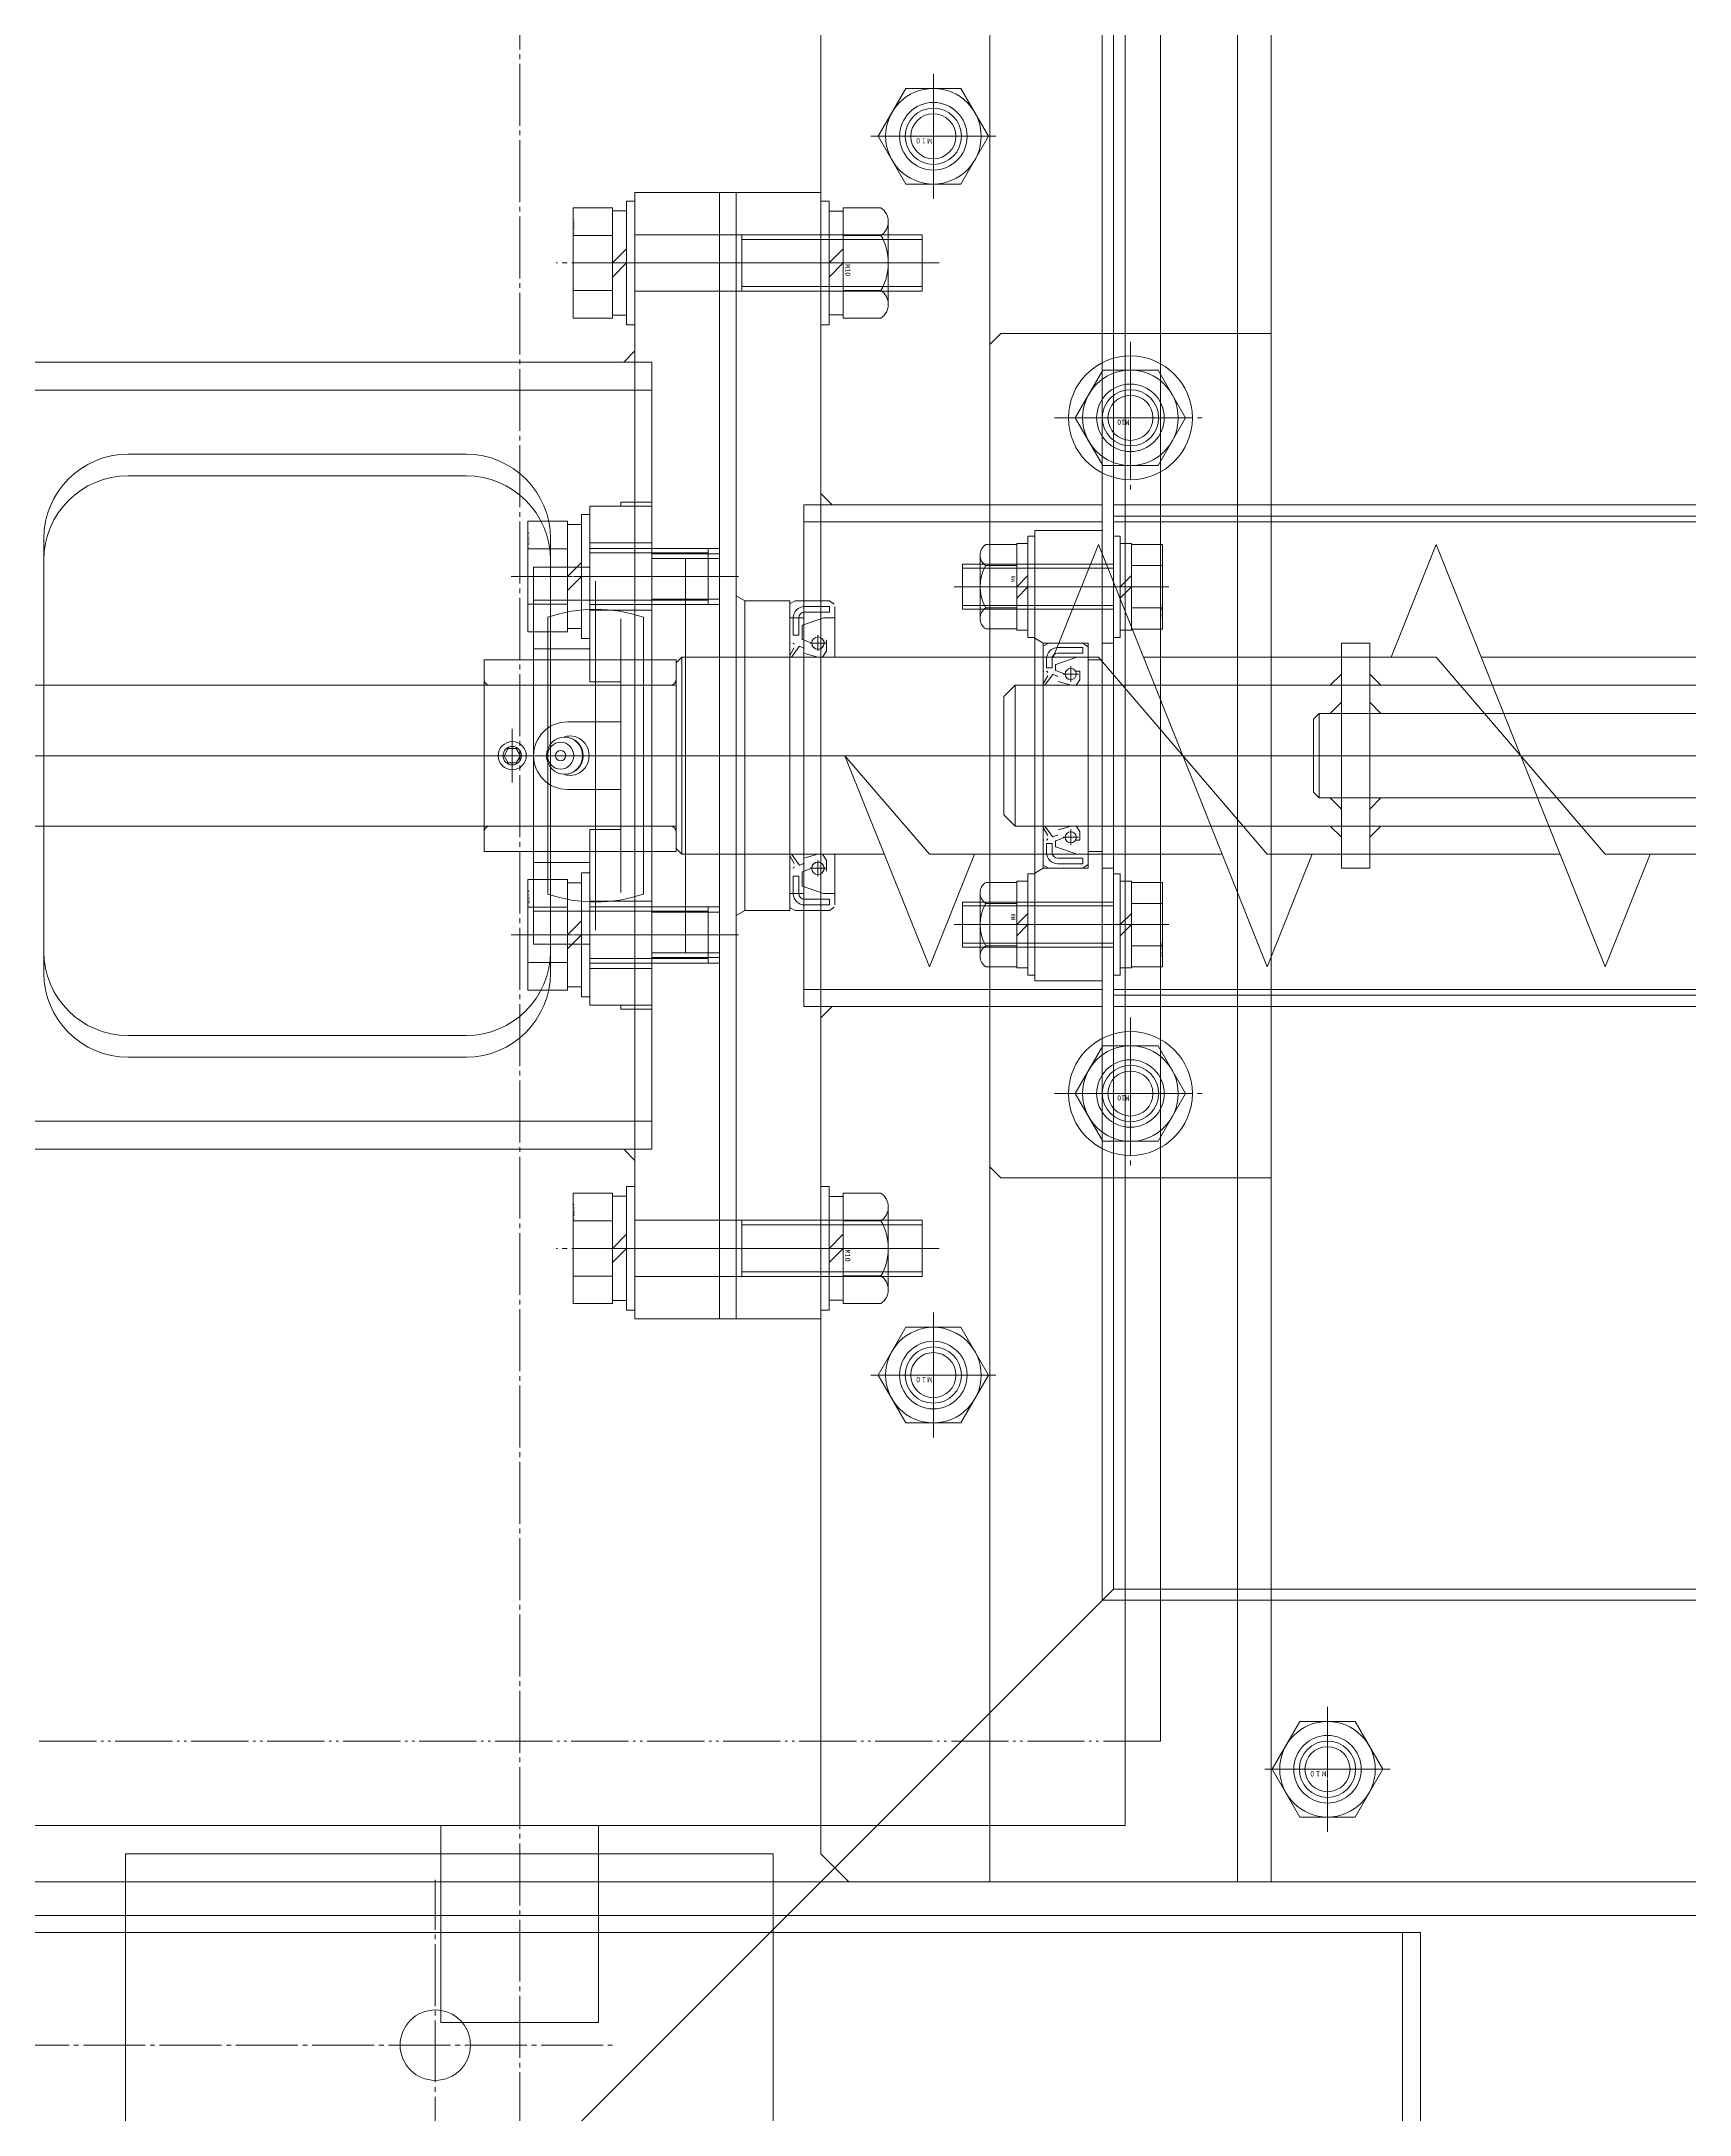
# Model space of a CAD drawing. Units: millimetres at full size. Extents: x -21196 to 21204, y -11807 to 11807.
# Drawn here: x -7538 to -7245.3, y -101.5 to 266.7 of the extents above; entities that cross this region are included whole.
import ezdxf
from ezdxf.enums import TextEntityAlignment as Align

# ---------------------------------------------------------------- set-up
doc = ezdxf.new("R2010")
doc.units = ezdxf.units.MM
doc.header["$LTSCALE"] = 0.5
doc.linetypes.add('USER3', pattern=[26.999999, 20.299999, -1.7, 0.8, -1.7, 0.8, -1.7])
doc.linetypes.add('USER4', pattern=[27.1, 22, -1.7, 1.7, -1.7])
doc.layers.add('1-0_設備-5(241129配置図菊池追記(立面図).jww)(機器配置図 260128.dwg)', color=7, linetype='Continuous', lineweight=9)
doc.styles.add('ＭＳ ゴシック', font='')
doc.styles.get('ＭＳ ゴシック').set_extended_font_data('MS Gothic')

msp = doc.modelspace()

# ---------------------------------------------------------------- linework, layer by layer
at = {"layer": '1-0_設備-5(241129配置図菊池追記(立面図).jww)(機器配置図 260128.dwg)', "linetype": 'USER4'}
for p, q in [((-7453.0566, 425.3209), (-7453.0566, 139.8529)), ((-7379.5977, 260.9566), (-7379.5977, 238.7491)), ((-7379.5977, 239.8529), (-7379.5977, 259.8529)), ((-7379.5977, 239.8529), (-7379.5977, 259.8529)), ((-7390.7015, 249.8529), (-7368.494, 249.8529)), ((-7369.5977, 249.8529), (-7389.5977, 249.8529)), ((-7369.5977, 249.8529), (-7389.5977, 249.8529)), ((-7378.5977, 227.3529), (-7446.5977, 227.3529)), ((-7439.964, 227.3529), (-7410.3373, 227.3529)), ((-7421.5946, 227.3529), (-7392.2212, 227.3529)), ((-7387.5977, 227.3529), (-7399.5977, 227.3529)), ((-7344.5977, 213.3651), (-7344.5977, 186.3406)), ((-7344.5977, 189.8529), (-7344.5977, 209.8529)), ((-7344.5977, 209.1939), (-7344.5977, 190.5118)), ((-7358.11, 199.8529), (-7331.0854, 199.8529)), ((-7334.5977, 199.8529), (-7354.5977, 199.8529)), ((-7353.9388, 199.8529), (-7335.2567, 199.8529)), ((-7416.5977, 171.6727), (-7454.5977, 171.6727)), ((-7443.5262, 171.6727), (-7426.7229, 171.6727)), ((-7432.9855, 171.6727), (-7414.2099, 171.6727)), ((-7375.8977, 169.8529), (-7337.3977, 169.8529)), ((-7371.2977, 169.8529), (-7361.5977, 169.8529)), ((-7368.7641, 169.8529), (-7342.5216, 169.8529)), ((-7354.3999, 169.8529), (-7342.6826, 169.8529)), ((-7454.3977, 144.6022), (-7454.3977, 135.1035)), ((-7181.5306, 139.8529), (-16058.0126, 139.8529)), ((-7757.949, 139.8529), (-6641.2464, 139.8529)), ((-5679.2917, 139.8529), (-7623.0798, 139.8529)), ((-7411.5977, 139.8529), (-7573.8993, 139.8529)), ((-7453.0566, -145.6152), (-7453.0566, 139.8529)), ((-7414.5977, 139.8529), (-6450.1883, 139.8529)), ((-7372.0977, 139.8529), (-6952.0977, 139.8529)), ((-7416.5977, 108.033), (-7454.5977, 108.033)), ((-7443.5262, 108.0331), (-7426.7229, 108.0331)), ((-7432.9855, 108.0331), (-7414.2099, 108.0331)), ((-7375.8977, 109.8529), (-7337.3977, 109.8529)), ((-7371.2977, 109.8529), (-7361.5977, 109.8529)), ((-7368.7641, 109.8529), (-7342.5216, 109.8529)), ((-7354.3999, 109.8529), (-7342.6826, 109.8529)), ((-7344.5977, 93.3651), (-7344.5977, 66.3406)), ((-7344.5977, 89.8529), (-7344.5977, 69.8529)), ((-7344.5977, 89.1939), (-7344.5977, 70.5118)), ((-7358.11, 79.8529), (-7331.0854, 79.8529)), ((-7334.5977, 79.8529), (-7354.5977, 79.8529)), ((-7353.9388, 79.8529), (-7335.2567, 79.8529)), ((-7378.5977, 52.3529), (-7446.5977, 52.3529)), ((-7439.964, 52.3529), (-7410.3373, 52.3529)), ((-7421.5946, 52.3529), (-7392.2212, 52.3529)), ((-7387.5977, 52.3529), (-7399.5977, 52.3529)), ((-7379.5977, 40.9566), (-7379.5977, 18.7491)), ((-7379.5977, 19.8529), (-7379.5977, 39.8529)), ((-7379.5977, 19.8529), (-7379.5977, 39.8529)), ((-7390.7015, 29.8529), (-7368.494, 29.8529)), ((-7369.5977, 29.8529), (-7389.5977, 29.8529)), ((-7369.5977, 29.8529), (-7389.5977, 29.8529)), ((-7309.5977, -29.0434), (-7309.5977, -51.2509)), ((-7309.5977, -30.1471), (-7309.5977, -50.1471)), ((-7309.5977, -30.1471), (-7309.5977, -50.1471)), ((-7320.7015, -40.1471), (-7298.494, -40.1471)), ((-7299.5977, -40.1471), (-7319.5977, -40.1471)), ((-7319.5977, -40.1471), (-7299.5977, -40.1471)), ((-7468.0566, -122.8442), (-7468.0566, -59.7928)), ((-7788.0145, -89.1471), (-7436.254, -89.1471))]:
    msp.add_line(p, q, dxfattribs=at)
at = {"layer": '1-0_設備-5(241129配置図菊池追記(立面図).jww)(機器配置図 260128.dwg)'}
for p, q in [((-7325.5977, -60.1471), (-7325.5977, 339.8529)), ((-7345.5566, 329.8529), (-7345.5566, 139.8529)), ((-7339.2566, 314.8529), (-7339.2566, 139.8529)), ((-7374.6977, 241.3659), (-7369.7977, 249.8529)), ((-7374.6977, 241.3659), (-7384.4977, 241.3659)), ((-7443.5977, 217.5379), (-7443.5977, 237.1678)), ((-7436.5977, 237.1678), (-7443.5977, 237.1678)), ((-7436.5977, 237.1678), (-7436.5977, 217.5379)), ((-7434.0977, 236.6029), (-7436.5977, 236.6029)), ((-7434.0977, 216.3529), (-7434.0977, 238.3529)), ((-7432.5977, 238.3529), (-7434.0977, 238.3529)), ((-7432.5977, 216.3529), (-7432.5977, 238.3529)), ((-7398.0977, 236.5529), (-7395.5977, 236.5529)), ((-7395.5977, 237.1529), (-7395.5977, 217.5529)), ((-7395.5977, 237.1529), (-7388.9107, 237.1529)), ((-7436.5977, 232.2603), (-7443.5977, 232.2603)), ((-7381.5977, 232.3529), (-7432.5977, 232.3529)), ((-7413.5977, 222.3529), (-7413.5977, 232.3529)), ((-7395.5977, 232.2529), (-7388.9107, 232.2529)), ((-7387.5977, 234.7029), (-7387.5977, 220.0029)), ((-7381.5977, 222.3529), (-7381.5977, 232.3529)), ((-7436.5977, 227.3529), (-7434.0977, 229.8529)), ((-7381.5977, 231.5409), (-7413.5977, 231.5409)), ((-7398.0977, 227.3529), (-7395.5977, 229.8529)), ((-7434.0977, 227.3529), (-7436.5977, 224.8529)), ((-7395.5977, 227.3529), (-7398.0977, 224.8529)), ((-7436.5977, 222.4454), (-7443.5977, 222.4454)), ((-7381.5977, 222.3529), (-7432.5977, 222.3529)), ((-7381.5977, 223.1649), (-7413.5977, 223.1649)), ((-7388.9107, 222.4529), (-7395.5977, 222.4529)), ((-7436.5977, 217.5379), (-7443.5977, 217.5379)), ((-7436.5977, 218.1029), (-7434.0977, 218.1029)), ((-7395.5977, 218.1529), (-7398.0977, 218.1529)), ((-7388.9107, 217.5529), (-7395.5977, 217.5529)), ((-7434.0977, 216.3529), (-7432.5977, 216.3529)), ((-7367.5977, 214.8529), (-7369.5977, 212.8529)), ((-7367.5977, 214.8529), (-7319.5977, 214.8529)), ((-7325.5977, 64.8529), (-7325.5977, 214.8529)), ((-7319.5977, 64.8529), (-7319.5977, 214.8529)), ((-7369.5977, 66.8529), (-7369.5977, 212.8529)), ((-7432.5977, 209.7529), (-7552.5977, 209.7529)), ((-7432.5977, 209.7529), (-7429.5977, 209.7529)), ((-7429.5977, 209.7529), (-7429.5977, 69.9529)), ((-7555.5977, 204.7529), (-7429.5977, 204.7529)), ((-7339.6977, 191.3659), (-7334.7977, 199.8529)), ((-7462.5977, 193.3994), (-7522.5977, 193.3994)), ((-7462.5977, 189.5691), (-7522.5977, 189.5691)), ((-7339.6977, 191.3659), (-7349.4977, 191.3659)), ((-7440.5977, 184.1727), (-7440.5977, 162.8338)), ((-7429.5977, 184.1727), (-7440.5977, 184.1727)), ((-7435.0977, 184.8529), (-7435.0977, 184.1727)), ((-7429.5977, 184.8529), (-7435.0977, 184.8529)), ((-7402.5977, 95.3029), (-7402.5977, 184.4029)), ((-7399.5977, 184.4029), (-7402.5977, 184.4029)), ((-7399.0977, 184.4029), (-7349.5977, 184.4029)), ((-7347.5977, 184.4029), (-7051.5977, 184.4029)), ((-7451.5977, 161.8577), (-7451.5977, 181.4876)), ((-7444.5977, 181.4876), (-7451.5977, 181.4876)), ((-7444.5977, 181.4876), (-7444.5977, 161.8577)), ((-7442.0977, 180.9227), (-7444.5977, 180.9227)), ((-7442.0977, 160.6727), (-7442.0977, 182.6727)), ((-7440.5977, 182.6727), (-7442.0977, 182.6727)), ((-7440.5977, 160.6727), (-7440.5977, 182.6727)), ((-7402.5977, 181.4029), (-7349.5977, 181.4029)), ((-7347.5977, 182.4029), (-7051.5977, 182.4029)), ((-7051.5977, 182.4029), (-7347.5977, 182.4029)), ((-7347.5977, 181.4029), (-7051.5977, 181.4029)), ((-7051.5977, 181.4029), (-7347.5977, 181.4029)), ((-7537.5977, 178.3994), (-7537.5977, 101.3064)), ((-7447.5977, 101.3064), (-7447.5977, 178.3994)), ((-7429.5977, 177.6727), (-7440.5977, 177.6727)), ((-7364.7977, 177.3529), (-7370.2927, 177.3529)), ((-7364.7977, 162.1529), (-7364.7977, 177.5529)), ((-7364.7977, 177.5529), (-7362.7977, 177.5529)), ((-7358.2977, 157.3529), (-7350.2977, 177.3529)), ((-7350.2977, 177.3529), (-7320.2977, 102.3531)), ((-7346.3977, 178.8529), (-7347.5977, 178.8529)), ((-7347.5977, 178.8529), (-7347.5977, 160.8529)), ((-7346.3977, 178.8529), (-7346.3977, 160.8529)), ((-7344.3977, 177.5529), (-7346.3977, 177.5529)), ((-7344.3977, 162.1529), (-7344.3977, 177.5529)), ((-7344.3977, 177.3584), (-7338.8977, 177.3584)), ((-7338.8977, 177.3584), (-7338.8977, 162.3473)), ((-7298.2977, 157.3531), (-7290.2977, 177.3531)), ((-7444.5977, 176.5801), (-7451.5977, 176.5801)), ((-7450.5977, 173.3529), (-7450.5977, 167.4442)), ((-7440.5977, 173.3529), (-7450.5977, 173.3529)), ((-7444.5977, 171.6727), (-7442.0977, 174.1727)), ((-7419.5977, 176.6727), (-7440.5977, 176.6727)), ((-7419.5977, 175.8607), (-7440.5977, 175.8607)), ((-7429.5977, 176.6727), (-7417.5977, 176.6727)), ((-7429.5977, 175.6727), (-7417.5977, 175.6727)), ((-7429.5977, 174.8529), (-7417.5977, 174.8529)), ((-7423.5977, 174.8529), (-7429.5977, 174.8529)), ((-7419.5977, 166.6727), (-7419.5977, 176.6727)), ((-7374.3977, 173.8529), (-7347.5977, 173.8529)), ((-7374.3977, 173.8529), (-7374.3977, 165.8529)), ((-7374.3977, 173.1764), (-7347.5977, 173.1764)), ((-7371.2977, 175.4779), (-7371.2977, 164.2279)), ((-7370.2927, 173.6029), (-7364.7977, 173.6029)), ((-7344.3977, 173.6056), (-7338.8977, 173.6056)), ((-7442.0977, 171.6727), (-7444.5977, 169.1727)), ((-7439.5977, 108.8529), (-7439.5977, 170.8529)), ((-7364.7977, 169.8529), (-7362.7977, 171.8529)), ((-7362.7977, 169.8529), (-7364.7977, 167.8529)), ((-7346.3977, 169.8529), (-7344.3977, 171.8529)), ((-7344.3977, 169.8529), (-7346.3977, 167.8529)), ((-7444.5977, 166.7652), (-7451.5977, 166.7652)), ((-7440.5977, 167.4442), (-7450.5977, 167.4442)), ((-7450.5977, 158.852), (-7450.5977, 167.4442)), ((-7419.5977, 167.4847), (-7440.5977, 167.4847)), ((-7419.5977, 166.6727), (-7440.5977, 166.6727)), ((-7429.5977, 165.6727), (-7440.5977, 165.6727)), ((-7429.5977, 167.6727), (-7417.5977, 167.6727)), ((-7429.5977, 166.6727), (-7417.5977, 166.6727)), ((-7413.0977, 167.3529), (-7414.5977, 168.2189)), ((-7413.0977, 112.3529), (-7413.0977, 167.3529)), ((-7405.0977, 166.7911), (-7405.0977, 159.9529)), ((-7404.1188, 167.3423), (-7405.0424, 166.8805)), ((-7404.1188, 167.3423), (-7405.0424, 166.8805)), ((-7398.1289, 167.3529), (-7404.0741, 167.3529)), ((-7398.1289, 167.3529), (-7404.0741, 167.3529)), ((-7397.3734, 166.8529), (-7398.0721, 167.3352)), ((-7397.3734, 166.8529), (-7398.0721, 167.3352)), ((-7397.0977, 164.4529), (-7397.0977, 166.3529)), ((-7374.3977, 166.5294), (-7347.5977, 166.5294)), ((-7374.3977, 165.8529), (-7347.5977, 165.8529)), ((-7364.7977, 166.1029), (-7370.2927, 166.1029)), ((-7344.3977, 166.1001), (-7338.8977, 166.1001)), ((-7448.0977, 164.4242), (-7448.0977, 115.2815)), ((-7444.5977, 162.4227), (-7442.0977, 162.4227)), ((-7440.5977, 152.9913), (-7440.5977, 162.8338)), ((-7431.0977, 164.4242), (-7431.0977, 115.2815)), ((-7429.5977, 158.1215), (-7429.5977, 164.1623)), ((-7405.0977, 164.3529), (-7402.5977, 164.3529)), ((-7402.9249, 160.596), (-7402.9249, 162.9479)), ((-7402.8578, 163.0424), (-7399.1137, 164.3473)), ((-7398.0477, 165.3529), (-7402.4912, 165.3529)), ((-7399.0808, 164.3529), (-7397.1977, 164.3529)), ((-7370.2927, 162.3529), (-7364.7977, 162.3529)), ((-7364.7977, 162.1529), (-7362.7977, 162.1529)), ((-7346.3977, 162.1529), (-7344.3977, 162.1529)), ((-7344.3977, 162.3473), (-7338.8977, 162.3473)), ((-7444.5977, 161.8577), (-7451.5977, 161.8577)), ((-7442.0977, 160.6727), (-7440.5977, 160.6727)), ((-7404.295, 159.0236), (-7405.0977, 157.6283)), ((-7404.8053, 157.3529), (-7403.449, 159.2346)), ((-7403.3302, 159.2688), (-7402.6388, 158.9878)), ((-7401.1977, 159.8529), (-7402.8613, 160.5028)), ((-7401.4727, 159.8529), (-7398.7227, 159.8529)), ((-7400.0977, 161.2279), (-7400.0977, 158.4779)), ((-7398.5977, 158.3977), (-7398.5977, 160.2725)), ((-7360.0977, 159.8529), (-7361.5977, 160.7189)), ((-7360.0977, 119.8529), (-7360.0977, 159.8529)), ((-7360.0977, 159.2911), (-7360.0977, 154.9529)), ((-7359.1188, 159.8423), (-7360.0424, 159.3805)), ((-7359.1188, 159.8423), (-7360.0424, 159.3805)), ((-7353.1289, 159.8529), (-7359.0741, 159.8529)), ((-7353.1289, 159.8529), (-7359.0741, 159.8529)), ((-7352.3734, 159.3529), (-7353.0721, 159.8352)), ((-7352.3734, 159.3529), (-7353.0721, 159.8352)), ((-7352.0977, 157.4529), (-7352.0977, 158.8529)), ((-7349.5977, 159.8529), (-7347.5977, 159.8529)), ((-7347.5977, 160.8529), (-7346.3977, 160.8529)), ((-7459.3977, 122.8529), (-7459.3977, 156.8529)), ((-7459.3977, 156.8529), (-7459.3977, 122.8529)), ((-7459.3977, 156.8529), (-7450.5977, 156.8529)), ((-7450.5977, 156.8529), (-7425.2977, 156.8529)), ((-7429.5977, 158.1215), (-7429.5977, 121.5843)), ((-7425.2977, 156.3529), (-7424.2977, 157.3529)), ((-7425.2977, 156.8529), (-7425.2977, 122.8529)), ((-7425.2977, 123.3529), (-7425.2977, 156.3529)), ((-7350.2977, 157.3529), (-7424.2977, 157.3529)), ((-7424.2977, 122.3529), (-7424.2977, 157.3529)), ((-7397.0977, 157.3529), (-7405.0977, 157.3529)), ((-7357.9249, 155.096), (-7357.9249, 155.9479)), ((-7356.1977, 154.3529), (-7357.8613, 155.0028)), ((-7357.8578, 156.0424), (-7354.1137, 157.3473)), ((-7353.0477, 158.0529), (-7357.4912, 158.0529)), ((-7355.1977, 155.7279), (-7355.1977, 152.9779)), ((-7353.6977, 154.8725), (-7354.3433, 154.8725)), ((-7354.0808, 157.3529), (-7352.1977, 157.3529)), ((-7353.5977, 153.3977), (-7353.5977, 154.7725)), ((-7352.0977, 156.8529), (-7349.5977, 156.8529)), ((-7350.2977, 157.3529), (-7320.2977, 122.3531)), ((-7290.2977, 157.3531), (-7342.2977, 157.3529)), ((-7290.2977, 157.3531), (-7260.2977, 122.3532)), ((-7230.2977, 157.3532), (-7282.2977, 157.3531)), ((-7425.2977, 152.3529), (-7643.2977, 152.3529)), ((-7458.3977, 152.3529), (-7426.2977, 152.3529)), ((-7440.5977, 152.9913), (-7435.0977, 152.9913)), ((-7365.0977, 152.3529), (-7307.0977, 152.3529)), ((-7365.0977, 127.3529), (-7365.0977, 152.3529)), ((-7359.295, 154.0236), (-7360.0977, 152.6283)), ((-7352.0977, 152.3529), (-7360.0977, 152.3529)), ((-7359.8053, 152.3529), (-7358.449, 154.2346)), ((-7358.3302, 154.2688), (-7357.6388, 153.9878)), ((-7356.5727, 154.3529), (-7353.8227, 154.3529)), ((-7347.5977, 152.3529), (-7302.0977, 152.3529)), ((-7307.0977, 152.3529), (-7302.0977, 152.3529)), ((-7302.0977, 152.3529), (-7202.0977, 152.3529)), ((-7297.0977, 152.3529), (-7197.0977, 152.3529)), ((-7311.0977, 132.3529), (-7311.0977, 147.3529)), ((-7311.0977, 147.3529), (-7193.0977, 147.3529)), ((-7302.0977, 147.3529), (-7307.0977, 147.3529)), ((-7435.0977, 145.8529), (-7444.5977, 145.8529)), ((-7455.8411, 139.8529), (-7455.1194, 141.1029)), ((-7455.1194, 141.1029), (-7453.676, 141.1029)), ((-7453.676, 141.1029), (-7452.9543, 139.8529)), ((-6469.714, 139.8529), (-7650.2977, 139.8529)), ((-7459.3977, 139.8529), (-7423.5977, 139.8529)), ((-7455.1194, 138.6029), (-7455.8411, 139.8529)), ((-7453.676, 138.6029), (-7455.1194, 138.6029)), ((-7452.9543, 139.8529), (-7453.676, 138.6029)), ((-7450.5977, 139.8529), (-7450.5977, 120.8538)), ((-7405.0977, 139.8529), (-7397.0977, 139.8529)), ((-7395.2977, 139.8527), (-7380.2977, 122.3529)), ((-7349.5977, 139.8529), (-7361.5977, 139.8529)), ((-7360.0977, 139.8529), (-7352.0977, 139.8529)), ((-7345.5566, -50.1471), (-7345.5566, 139.8529)), ((-7339.2566, -35.1471), (-7339.2566, 139.8529)), ((-7444.5977, 133.8529), (-7435.0977, 133.8529)), ((-7311.0977, 132.3529), (-7193.0977, 132.3529)), ((-7302.0977, 132.3529), (-7307.0977, 132.3529)), ((-7425.2977, 127.3529), (-7643.2977, 127.3529)), ((-7458.3977, 127.3529), (-7426.2977, 127.3529)), ((-7440.5977, 116.8719), (-7440.5977, 126.7144)), ((-7435.0977, 126.7144), (-7440.5977, 126.7144)), ((-7352.0977, 127.3529), (-7360.0977, 127.3529)), ((-7359.295, 125.6822), (-7360.0977, 127.0774)), ((-7359.8053, 127.3529), (-7358.449, 125.4711)), ((-7358.3302, 125.4369), (-7357.6388, 125.7179)), ((-7356.1977, 125.3529), (-7357.8613, 124.7029)), ((-7356.5727, 125.3529), (-7353.8227, 125.3529)), ((-7355.1977, 123.9779), (-7355.1977, 126.7279)), ((-7353.5977, 126.308), (-7353.5977, 124.9333)), ((-7347.5977, 127.3529), (-7302.0977, 127.3529)), ((-7307.0977, 127.3529), (-7302.0977, 127.3529)), ((-7202.0977, 127.3529), (-7302.0977, 127.3529)), ((-7297.0977, 127.3529), (-7197.0977, 127.3529)), ((-7450.5977, 122.8529), (-7459.3977, 122.8529)), ((-7450.5977, 122.8529), (-7425.2977, 122.8529)), ((-7435.0977, 121.5843), (-7435.0977, 115.5435)), ((-7429.5977, 115.5435), (-7429.5977, 121.5843)), ((-7424.2977, 122.3529), (-7425.2977, 123.3529)), ((-7388.2978, 122.3529), (-7424.2977, 122.3529)), ((-7397.0977, 122.3529), (-7405.0977, 122.3529)), ((-7404.295, 120.6822), (-7405.0977, 122.0774)), ((-7404.8053, 122.3529), (-7403.449, 120.4711)), ((-7380.2977, 122.3529), (-7328.2977, 122.3529)), ((-7380.2977, 102.3529), (-7372.2977, 122.3529)), ((-7360.0977, 120.4147), (-7360.0977, 124.7529)), ((-7357.9249, 124.6098), (-7357.9249, 123.7578)), ((-7357.8578, 123.6634), (-7354.1137, 122.3584)), ((-7353.0477, 121.6529), (-7357.4912, 121.6529)), ((-7353.6977, 124.8333), (-7354.3433, 124.8333)), ((-7354.0808, 122.3529), (-7352.1977, 122.3529)), ((-7352.0977, 122.8529), (-7349.5977, 122.8529)), ((-7352.0977, 122.2529), (-7352.0977, 120.8529)), ((-7320.2977, 102.3531), (-7312.2977, 122.3531)), ((-7320.2977, 122.3531), (-7268.2976, 122.3529)), ((-7260.2977, 122.3532), (-7208.2976, 122.3531)), ((-7451.5977, 98.2181), (-7451.5977, 117.848)), ((-7444.5977, 117.848), (-7451.5977, 117.848)), ((-7440.5977, 120.8538), (-7450.5977, 120.8538)), ((-7450.5977, 112.2615), (-7450.5977, 120.8538)), ((-7444.5977, 117.848), (-7444.5977, 98.2181)), ((-7442.0977, 97.0331), (-7442.0977, 119.0331)), ((-7440.5977, 119.0331), (-7442.0977, 119.0331)), ((-7440.5977, 97.0331), (-7440.5977, 119.0331)), ((-7405.0977, 112.9147), (-7405.0977, 119.7529)), ((-7403.3302, 120.4369), (-7402.6388, 120.7179)), ((-7402.9249, 119.1098), (-7402.9249, 116.7578)), ((-7401.1977, 119.8529), (-7402.8613, 119.2029)), ((-7401.4727, 119.8529), (-7398.7227, 119.8529)), ((-7400.0977, 118.4779), (-7400.0977, 121.2279)), ((-7398.5977, 121.308), (-7398.5977, 119.4333)), ((-7360.0977, 119.8529), (-7361.5977, 118.9868)), ((-7360.0977, 119.8529), (-7352.0977, 119.8529)), ((-7359.1188, 119.8634), (-7360.0424, 120.3252)), ((-7359.1188, 119.8634), (-7360.0424, 120.3252)), ((-7353.1289, 119.8529), (-7359.0741, 119.8529)), ((-7353.1289, 119.8529), (-7359.0741, 119.8529)), ((-7352.3734, 120.3529), (-7353.0721, 119.8706)), ((-7352.3734, 120.3529), (-7353.0721, 119.8706)), ((-7349.5977, 119.8529), (-7347.5977, 119.8529)), ((-7346.3977, 118.8529), (-7347.5977, 118.8529)), ((-7347.5977, 118.8529), (-7347.5977, 100.8529)), ((-7346.3977, 118.8529), (-7346.3977, 100.8529)), ((-7442.0977, 117.2831), (-7444.5977, 117.2831)), ((-7440.5977, 116.8719), (-7440.5977, 95.5331)), ((-7405.0977, 115.3529), (-7402.5977, 115.3529)), ((-7402.8578, 116.6634), (-7399.1137, 115.3584)), ((-7398.0477, 114.3529), (-7402.4912, 114.3529)), ((-7399.0808, 115.3529), (-7397.1977, 115.3529)), ((-7397.0977, 115.2529), (-7397.0977, 113.3529)), ((-7371.2977, 115.4779), (-7371.2977, 104.2279)), ((-7364.7977, 117.3529), (-7370.2927, 117.3529)), ((-7364.7977, 102.1529), (-7364.7977, 117.5529)), ((-7364.7977, 117.5529), (-7362.7977, 117.5529)), ((-7344.3977, 117.5529), (-7346.3977, 117.5529)), ((-7344.3977, 102.1529), (-7344.3977, 117.5529)), ((-7344.3977, 117.3584), (-7338.8977, 117.3584)), ((-7338.8977, 117.3584), (-7338.8977, 102.3473)), ((-7444.5977, 112.9405), (-7451.5977, 112.9405)), ((-7444.5977, 108.033), (-7442.0977, 110.533)), ((-7429.5977, 114.0331), (-7440.5977, 114.0331)), ((-7419.5977, 113.033), (-7440.5977, 113.033)), ((-7419.5977, 112.221), (-7440.5977, 112.221)), ((-7429.5977, 113.0331), (-7417.5977, 113.0331)), ((-7429.5977, 112.0331), (-7417.5977, 112.0331)), ((-7419.5977, 103.033), (-7419.5977, 113.033)), ((-7413.0977, 112.3529), (-7414.5977, 111.4868)), ((-7413.0977, 112.3529), (-7405.0977, 112.3529)), ((-7404.1188, 112.3634), (-7405.0424, 112.8252)), ((-7404.1188, 112.3634), (-7405.0424, 112.8252)), ((-7398.1289, 112.3529), (-7404.0741, 112.3529)), ((-7398.1289, 112.3529), (-7404.0741, 112.3529)), ((-7397.3734, 112.8529), (-7398.0721, 112.3706)), ((-7397.3734, 112.8529), (-7398.0721, 112.3706)), ((-7374.3977, 113.8529), (-7347.5977, 113.8529)), ((-7374.3977, 113.8529), (-7374.3977, 105.8529)), ((-7374.3977, 113.1764), (-7347.5977, 113.1764)), ((-7370.2927, 113.6029), (-7364.7977, 113.6029)), ((-7364.7977, 109.8529), (-7362.7977, 111.8529)), ((-7346.3977, 109.8529), (-7344.3977, 111.8529)), ((-7344.3977, 113.6056), (-7338.8977, 113.6056)), ((-7442.0977, 108.0331), (-7444.5977, 105.5331)), ((-7362.7977, 109.8529), (-7364.7977, 107.8529)), ((-7344.3977, 109.8529), (-7346.3977, 107.8529)), ((-7444.5977, 103.1256), (-7451.5977, 103.1256)), ((-7440.5977, 106.3529), (-7450.5977, 106.3529)), ((-7419.5977, 103.845), (-7440.5977, 103.845)), ((-7429.5977, 104.8529), (-7417.5977, 104.8529)), ((-7429.5977, 104.0331), (-7417.5977, 104.0331)), ((-7374.3977, 106.5294), (-7347.5977, 106.5294)), ((-7374.3977, 105.8529), (-7347.5977, 105.8529)), ((-7364.7977, 106.1029), (-7370.2927, 106.1029)), ((-7344.3977, 106.1001), (-7338.8977, 106.1001)), ((-7419.5977, 103.033), (-7440.5977, 103.033)), ((-7429.5977, 102.0331), (-7440.5977, 102.0331)), ((-7429.5977, 103.0331), (-7417.5977, 103.0331)), ((-7370.2927, 102.3529), (-7364.7977, 102.3529)), ((-7364.7977, 102.1529), (-7362.7977, 102.1529)), ((-7347.5977, 100.8529), (-7346.3977, 100.8529)), ((-7346.3977, 102.1529), (-7344.3977, 102.1529)), ((-7344.3977, 102.3473), (-7338.8977, 102.3473)), ((-7444.5977, 98.2181), (-7451.5977, 98.2181)), ((-7444.5977, 98.7831), (-7442.0977, 98.7831)), ((-7442.0977, 97.0331), (-7440.5977, 97.0331)), ((-7402.5977, 98.3029), (-7349.5977, 98.3029)), ((-7347.5977, 98.3029), (-7051.5977, 98.3029)), ((-7051.5977, 98.3029), (-7347.5977, 98.3029)), ((-7347.5977, 97.3029), (-7051.5977, 97.3029)), ((-7051.5977, 97.3029), (-7347.5977, 97.3029)), ((-7429.5977, 95.5331), (-7440.5977, 95.5331)), ((-7435.0977, 95.5331), (-7435.0977, 94.8529)), ((-7429.5977, 94.8529), (-7435.0977, 94.8529)), ((-7399.5977, 95.3029), (-7402.5977, 95.3029)), ((-7399.0977, 95.3029), (-7349.5977, 95.3029)), ((-7347.5977, 95.3029), (-7051.5977, 95.3029)), ((-7522.5977, 90.1366), (-7462.5977, 90.1366)), ((-7522.5977, 86.3064), (-7462.5977, 86.3064)), ((-7339.6977, 71.3659), (-7334.7977, 79.8529)), ((-7555.5977, 74.9529), (-7429.5977, 74.9529)), ((-7432.5977, 69.9529), (-7552.5977, 69.9529)), ((-7432.5977, 69.9529), (-7429.5977, 69.9529)), ((-7339.6977, 71.3659), (-7349.4977, 71.3659)), ((-7369.5977, 66.8529), (-7367.5977, 64.8529)), ((-7434.0977, 41.3529), (-7434.0977, 63.3529)), ((-7432.5977, 63.3529), (-7434.0977, 63.3529)), ((-7432.5977, 41.3529), (-7432.5977, 63.3529)), ((-7319.5977, 64.8529), (-7367.5977, 64.8529)), ((-7443.5977, 42.5379), (-7443.5977, 62.1678)), ((-7436.5977, 62.1678), (-7443.5977, 62.1678)), ((-7436.5977, 62.1678), (-7436.5977, 42.5379)), ((-7434.0977, 61.6029), (-7436.5977, 61.6029)), ((-7398.0977, 61.5529), (-7395.5977, 61.5529)), ((-7395.5977, 62.1529), (-7395.5977, 42.5529)), ((-7395.5977, 62.1529), (-7388.9107, 62.1529)), ((-7387.5977, 59.7029), (-7387.5977, 45.0029)), ((-7436.5977, 57.2603), (-7443.5977, 57.2603)), ((-7381.5977, 57.3529), (-7432.5977, 57.3529)), ((-7413.5977, 47.3529), (-7413.5977, 57.3529)), ((-7381.5977, 56.5409), (-7413.5977, 56.5409)), ((-7395.5977, 57.2529), (-7388.9107, 57.2529)), ((-7381.5977, 47.3529), (-7381.5977, 57.3529)), ((-7436.5977, 52.3529), (-7434.0977, 54.8529)), ((-7434.0977, 52.3529), (-7436.5977, 49.8529)), ((-7398.0977, 52.3529), (-7395.5977, 54.8529)), ((-7395.5977, 52.3529), (-7398.0977, 49.8529)), ((-7381.5977, 48.1649), (-7413.5977, 48.1649)), ((-7436.5977, 47.4454), (-7443.5977, 47.4454)), ((-7381.5977, 47.3529), (-7432.5977, 47.3529)), ((-7388.9107, 47.4529), (-7395.5977, 47.4529)), ((-7436.5977, 42.5379), (-7443.5977, 42.5379)), ((-7436.5977, 43.1029), (-7434.0977, 43.1029)), ((-7434.0977, 41.3529), (-7432.5977, 41.3529)), ((-7395.5977, 43.1529), (-7398.0977, 43.1529)), ((-7388.9107, 42.5529), (-7395.5977, 42.5529)), ((-7374.6977, 21.3659), (-7369.7977, 29.8529)), ((-7374.6977, 21.3659), (-7384.4977, 21.3659)), ((-7697.5977, -358.1471), (-7347.5977, -8.1471)), ((-7304.6977, -48.6341), (-7299.7977, -40.1471)), ((-7345.5566, -50.1471), (-7560.5566, -50.1471)), ((-7467.0566, -85.1471), (-7467.0566, -50.1471)), ((-7439.0566, -85.1471), (-7439.0566, -50.1471)), ((-7304.6977, -48.6341), (-7314.4977, -48.6341)), ((-7523.0566, -113.6471), (-7523.0566, -55.1471)), ((-7408.0566, -55.1471), (-7523.0566, -55.1471)), ((-7408.0566, -113.6471), (-7408.0566, -55.1471)), ((-6999.5977, -66.1471), (-7549.5977, -66.1471)), ((-7793.0566, -69.1471), (-7293.0566, -69.1471)), ((-7296.2566, -105.9471), (-7296.2566, -69.1471)), ((-7293.0566, -109.1471), (-7293.0566, -69.1471)), ((-7439.0566, -85.1471), (-7467.0566, -85.1471))]:
    msp.add_line(p, q, dxfattribs=at)
at = {"layer": '1-0_設備-5(241129配置図菊池追記(立面図).jww)(機器配置図 260128.dwg)', "linetype": 'USER3'}
msp.add_line((-7339.2566, -35.1471), (-15783.1389, -35.1471), dxfattribs=at)
at = {"layer": '1-0_設備-5(241129配置図菊池追記(立面図).jww)(機器配置図 260128.dwg)'}
for points in [[(-7004.5977, 339.8529), (-7394.5977, 339.8529), (-7399.5977, 334.8529), (-7399.5977, -55.1471), (-7394.5977, -60.1471), (-7004.5977, -60.1471), (-6999.5977, -55.1471), (-6999.5977, 334.8529)], [(-7394.5977, 339.8529), (-7004.5977, 339.8529), (-6999.5977, 334.8529), (-6999.5977, -55.1471), (-7004.5977, -60.1471), (-7394.5977, -60.1471), (-7399.5977, -55.1471), (-7399.5977, 334.8529)], [(-7319.5977, -60.1471), (-7369.5977, -60.1471), (-7369.5977, 339.8529), (-7319.5977, 339.8529)], [(-7049.5977, 289.8529), (-7349.5977, 289.8529), (-7349.5977, -10.1471), (-7049.5977, -10.1471)], [(-7349.5977, 289.8529), (-7049.5977, 289.8529), (-7049.5977, -10.1471), (-7349.5977, -10.1471)], [(-7347.5977, 287.8529), (-7051.5977, 287.8529), (-7051.5977, -8.1471), (-7347.5977, -8.1471)], [(-7051.5977, 287.8529), (-7347.5977, 287.8529), (-7347.5977, -8.1471), (-7051.5977, -8.1471)], [(-7432.5977, 239.8529), (-7417.5977, 239.8529), (-7417.5977, 39.8529), (-7432.5977, 39.8529)], [(-7414.5977, 39.8529), (-7417.5977, 39.8529), (-7417.5977, 239.8529), (-7414.5977, 239.8529)], [(-7414.5977, 39.8529), (-7399.5977, 39.8529), (-7399.5977, 239.8529), (-7414.5977, 239.8529)], [(-7398.0977, 238.3529), (-7398.0977, 216.3529), (-7399.5977, 216.3529), (-7399.5977, 238.3529)], [(-7432.5977, 209.7529), (-7434.5977, 209.7529), (-7432.5977, 211.7529)], [(-7399.5977, 184.4029), (-7397.5977, 184.4029), (-7399.5977, 186.4029)], [(-7362.7977, 160.8529), (-7362.7977, 178.8529), (-7361.5977, 178.8529), (-7361.5977, 160.8529)], [(-7361.5977, 99.8529), (-7349.5977, 99.8529), (-7349.5977, 179.8529), (-7361.5977, 179.8529)], [(-7307.0977, 119.8529), (-7307.0977, 159.8529), (-7302.0977, 159.8529), (-7302.0977, 119.8529)], [(-7307.0977, 119.8529), (-7302.0977, 119.8529), (-7302.0977, 159.8529), (-7307.0977, 159.8529)], [(-7307.0977, 152.3529), (-7309.0977, 152.3529), (-7307.0977, 154.3529)], [(-7302.0977, 152.3529), (-7300.0977, 152.3529), (-7302.0977, 154.3529)], [(-7307.0977, 147.3529), (-7309.0977, 147.3529), (-7307.0977, 149.3529)], [(-7302.0977, 147.3529), (-7300.0977, 147.3529), (-7302.0977, 149.3529)], [(-7307.0977, 132.3529), (-7309.0977, 132.3529), (-7307.0977, 130.3529)], [(-7302.0977, 132.3529), (-7300.0977, 132.3529), (-7302.0977, 130.3529)], [(-7307.0977, 127.3529), (-7309.0977, 127.3529), (-7307.0977, 125.3529)], [(-7302.0977, 127.3529), (-7300.0977, 127.3529), (-7302.0977, 125.3529)], [(-7362.7977, 100.8529), (-7362.7977, 118.8529), (-7361.5977, 118.8529), (-7361.5977, 100.8529)], [(-7399.5977, 95.3029), (-7397.5977, 95.3029), (-7399.5977, 93.3029)], [(-7432.5977, 69.9529), (-7434.5977, 69.9529), (-7432.5977, 67.9529)], [(-7398.0977, 63.3529), (-7398.0977, 41.3529), (-7399.5977, 41.3529), (-7399.5977, 63.3529)], [(-6999.5977, -110.1471), (-7549.5977, -110.1471), (-7549.5977, -60.1471), (-6999.5977, -60.1471)]]:
    msp.add_lwpolyline(points, close=True, dxfattribs=at)
for points in [[(-7384.4977, 258.3399), (-7389.3977, 249.8529), (-7384.4977, 241.3659)], [(-7369.7977, 249.8529), (-7374.6977, 258.3399), (-7384.4977, 258.3399)], [(-7349.4977, 208.3399), (-7354.3977, 199.8529), (-7349.4977, 191.3659)], [(-7334.7977, 199.8529), (-7339.6977, 208.3399), (-7349.4977, 208.3399)], [(-7429.5977, 184.8529), (-7429.5977, 184.1727), (-7429.5977, 164.1623)], [(-7290.2977, 177.3531), (-7260.2977, 102.3532), (-7252.2977, 122.3532)], [(-7423.5977, 174.8529), (-7423.5977, 104.8529), (-7429.5977, 104.8529)], [(-7413.0977, 167.3529), (-7405.0977, 167.3529), (-7405.0977, 112.3529)], [(-7405.0977, 166.7911), (-7405.0977, 159.9529), (-7405.0977, 157.3529)], [(-7402.4912, 166.3529), (-7398.0477, 166.3529), (-7398.0477, 165.3529)], [(-7397.0977, 157.3529), (-7397.0977, 164.4529), (-7397.0977, 166.3529)], [(-7435.0977, 164.1623), (-7435.0977, 158.1215), (-7435.0977, 121.5843)], [(-7403.4912, 164.3529), (-7403.4912, 161.2381), (-7404.4912, 161.2381), (-7404.4912, 164.3529)], [(-7440.5977, 158.852), (-7450.5977, 158.852), (-7450.5977, 139.8529)], [(-7402.4249, 158.0149), (-7400.0977, 157.3529), (-7399.2602, 157.3529), (-7398.614, 158.3431)], [(-7360.0977, 159.8529), (-7352.0977, 159.8529), (-7352.0977, 119.8529)], [(-7360.0977, 159.2911), (-7360.0977, 154.9529), (-7360.0977, 152.3529)], [(-7357.4912, 159.0529), (-7353.0477, 159.0529), (-7353.0477, 158.0529)], [(-7352.0977, 152.3529), (-7352.0977, 157.4529), (-7352.0977, 158.8529)], [(-7358.4912, 157.0529), (-7358.4912, 155.4381), (-7359.4912, 155.4381), (-7359.4912, 157.0529)], [(-7307.0977, 127.3529), (-7365.0977, 127.3529), (-7367.0977, 129.3529), (-7367.0977, 150.3529), (-7365.0977, 152.3529)], [(-7357.4249, 153.0149), (-7355.0977, 152.3529), (-7354.2602, 152.3529), (-7353.614, 153.3431)], [(-7311.0977, 132.3529), (-7312.0977, 133.3529), (-7312.0977, 146.3529), (-7311.0977, 147.3529)], [(-7395.2977, 139.8527), (-7380.2977, 102.3529), (-7372.2977, 122.3529)], [(-7360.0977, 120.4147), (-7360.0977, 124.7529), (-7360.0977, 127.3529)], [(-7357.4249, 126.6908), (-7355.0977, 127.3529), (-7354.2602, 127.3529), (-7353.614, 126.3627)], [(-7352.0977, 127.3529), (-7352.0977, 122.2529), (-7352.0977, 120.8529)], [(-7405.0977, 112.9147), (-7405.0977, 119.7529), (-7405.0977, 122.3529)], [(-7402.4249, 121.6908), (-7400.0977, 122.3529), (-7399.2602, 122.3529), (-7398.614, 121.3627)], [(-7397.0977, 122.3529), (-7397.0977, 115.2529), (-7397.0977, 113.3529)], [(-7358.4912, 122.6529), (-7358.4912, 124.2677), (-7359.4912, 124.2677), (-7359.4912, 122.6529)], [(-7357.4912, 120.6529), (-7353.0477, 120.6529), (-7353.0477, 121.6529)], [(-7403.4912, 115.3529), (-7403.4912, 118.4677), (-7404.4912, 118.4677), (-7404.4912, 115.3529)], [(-7429.5977, 115.5435), (-7429.5977, 95.5331), (-7429.5977, 94.8529)], [(-7402.4912, 113.3529), (-7398.0477, 113.3529), (-7398.0477, 114.3529)], [(-7440.5977, 112.2615), (-7450.5977, 112.2615), (-7450.5977, 106.3529)], [(-7349.4977, 88.3399), (-7354.3977, 79.8529), (-7349.4977, 71.3659)], [(-7334.7977, 79.8529), (-7339.6977, 88.3399), (-7349.4977, 88.3399)], [(-7384.4977, 38.3399), (-7389.3977, 29.8529), (-7384.4977, 21.3659)], [(-7369.7977, 29.8529), (-7374.6977, 38.3399), (-7384.4977, 38.3399)], [(-7314.4977, -31.6601), (-7319.3977, -40.1471), (-7314.4977, -48.6341)], [(-7299.7977, -40.1471), (-7304.6977, -31.6601), (-7314.4977, -31.6601)]]:
    msp.add_lwpolyline(points, dxfattribs=at)
for centre, radius in [((-7379.5977, 249.8529), 8.487), ((-7379.5977, 249.8529), 6), ((-7379.5977, 249.8529), 6), ((-7379.5977, 249.8529), 5), ((-7379.5977, 249.8529), 4), ((-7344.5977, 199.8529), 11), ((-7344.5977, 199.8529), 8.487), ((-7344.5977, 199.8529), 6), ((-7344.5977, 199.8529), 6), ((-7344.5977, 199.8529), 5), ((-7344.5977, 199.8529), 4), ((-7400.0977, 159.8529), 1.1), ((-7355.1977, 154.3529), 1), ((-7454.3977, 139.8529), 2.5), ((-7454.3977, 139.8529), 1.634), ((-7355.1977, 125.3529), 1), ((-7400.0977, 119.8529), 1.1), ((-7344.5977, 79.8529), 11), ((-7344.5977, 79.8529), 8.487), ((-7344.5977, 79.8529), 6), ((-7344.5977, 79.8529), 6), ((-7344.5977, 79.8529), 5), ((-7344.5977, 79.8529), 4), ((-7379.5977, 29.8529), 8.487), ((-7379.5977, 29.8529), 6), ((-7379.5977, 29.8529), 6), ((-7379.5977, 29.8529), 5), ((-7379.5977, 29.8529), 4), ((-7309.5977, -40.1471), 8.487), ((-7309.5977, -40.1471), 6), ((-7309.5977, -40.1471), 6), ((-7309.5977, -40.1471), 5), ((-7309.5977, -40.1471), 4), ((-7468.0566, -89.1471), 6.25)]:
    msp.add_circle(centre, radius, dxfattribs=at)
for centre, radius, start, end in [((-7390.5397, 234.7029), 2.942, 303.626, 56.374), ((-7397.3977, 227.3529), 9.8, 330, 30), ((-7390.5397, 220.0029), 2.942, 303.626, 56.374), ((-7522.5977, 178.3994), 15, 90, 180), ((-7462.5977, 178.3994), 15, 0, 90), ((-7522.5977, 174.5691), 15, 90, 180), ((-7462.5977, 174.5691), 15, 0, 90), ((-7369.0457, 175.4779), 2.252, 123.626, 236.374), ((-7363.7977, 169.8529), 7.5, 150, 210), ((-7439.5977, 139.8529), 26, 70.918, 109.082), ((-7404.9977, 166.7911), 0.1, 116.565, 180), ((-7404.9977, 166.7911), 0.1, 116.565, 180), ((-7402.4912, 164.3529), 2, 90, 180), ((-7404.0741, 167.2529), 0.1, 90, 116.565), ((-7404.0741, 167.2529), 0.1, 90, 116.565), ((-7398.1289, 167.2529), 0.1, 55.38, 90), ((-7398.1289, 167.2529), 0.1, 55.38, 90), ((-7397.3374, 166.7529), 0.1, 0, 90), ((-7397.3374, 166.7529), 0.1, 0, 90), ((-7369.0457, 164.2279), 2.252, 123.626, 236.374), ((-7402.4912, 164.3529), 1, 90, 180), ((-7402.8249, 162.9479), 0.1, 109.215, 180), ((-7399.0808, 164.2529), 0.1, 90, 109.215), ((-7397.1977, 164.4529), 0.1, 270, 0), ((-7404.9977, 159.9529), 0.1, 180, 270), ((-7404.545, 159.6029), 0.25, 0, 90), ((-7403.3679, 159.1762), 0.1, 67.885, 144.218), ((-7402.8249, 160.596), 0.1, 180, 248.66), ((-7402.6953, 158.8489), 0.15, 12.988, 67.885), ((-7400.0977, 159.8529), 1.1, 180, 28.188), ((-7398.6977, 160.2725), 0.1, 0, 90), ((-7398.6977, 158.3977), 0.1, 326.87, 0), ((-7359.9977, 159.2911), 0.1, 116.565, 180), ((-7359.9977, 159.2911), 0.1, 116.565, 180), ((-7357.4912, 157.0529), 2, 90, 180), ((-7359.0741, 159.7529), 0.1, 90, 116.565), ((-7359.0741, 159.7529), 0.1, 90, 116.565), ((-7353.1289, 159.7529), 0.1, 55.38, 90), ((-7353.1289, 159.7529), 0.1, 55.38, 90), ((-7352.3374, 159.2529), 0.1, 0, 90), ((-7352.3374, 159.2529), 0.1, 0, 90), ((-7359.9977, 154.9529), 0.1, 180, 270), ((-7359.545, 154.6029), 0.25, 0, 90), ((-7357.4912, 157.0529), 1, 90, 180), ((-7357.8249, 155.9479), 0.1, 109.215, 180), ((-7357.8249, 155.096), 0.1, 180, 248.66), ((-7354.0808, 157.2529), 0.1, 90, 109.215), ((-7353.6977, 154.7725), 0.1, 0, 90), ((-7352.1977, 157.4529), 0.1, 270, 0), ((-7458.3977, 153.3529), 1, 180, 270), ((-7426.2977, 153.3529), 1, 270, 0), ((-7358.3679, 154.1762), 0.1, 67.885, 144.218), ((-7357.6953, 153.8489), 0.15, 12.988, 67.885), ((-7353.6977, 153.3977), 0.1, 326.87, 0), ((-7444.5977, 139.8529), 6, 90, 180), ((-7445.0989, 139.8529), 3.3, 270, 90), ((-7444.5977, 139.8529), 6, 180, 270), ((-7458.3977, 126.3529), 1, 90, 180), ((-7426.2977, 126.3529), 1, 0, 90), ((-7358.3679, 125.5296), 0.1, 215.782, 292.115), ((-7357.6953, 125.8569), 0.15, 292.115, 347.012), ((-7353.6977, 126.308), 0.1, 0, 33.13), ((-7359.9977, 124.7529), 0.1, 90, 180), ((-7359.545, 125.1029), 0.25, 270, 0), ((-7357.4912, 122.6529), 2, 180, 270), ((-7357.4912, 122.6529), 1, 180, 270), ((-7357.8249, 124.6098), 0.1, 111.34, 180), ((-7357.8249, 123.7578), 0.1, 180, 250.785), ((-7354.0808, 122.4529), 0.1, 250.785, 270), ((-7353.6977, 124.9333), 0.1, 270, 0), ((-7352.1977, 122.2529), 0.1, 0, 90), ((-7404.9977, 119.7529), 0.1, 90, 180), ((-7404.545, 120.1029), 0.25, 270, 0), ((-7403.3679, 120.5296), 0.1, 215.782, 292.115), ((-7402.8249, 119.1098), 0.1, 111.34, 180), ((-7402.6953, 120.8569), 0.15, 292.115, 347.012), ((-7400.0977, 119.8529), 1.1, 331.812, 180), ((-7398.6977, 119.4333), 0.1, 270, 0), ((-7398.6977, 121.308), 0.1, 0, 33.13), ((-7359.9977, 120.4147), 0.1, 180, 243.435), ((-7359.9977, 120.4147), 0.1, 180, 243.435), ((-7359.0741, 119.9529), 0.1, 243.435, 270), ((-7359.0741, 119.9529), 0.1, 243.435, 270), ((-7353.1289, 119.9529), 0.1, 270, 304.62), ((-7353.1289, 119.9529), 0.1, 270, 304.62), ((-7352.3374, 120.4529), 0.1, 270, 0), ((-7352.3374, 120.4529), 0.1, 270, 0), ((-7439.5977, 139.8529), 26, 250.918, 289.082), ((-7402.4912, 115.3529), 2, 180, 270), ((-7402.4912, 115.3529), 1, 180, 270), ((-7402.8249, 116.7578), 0.1, 180, 250.785), ((-7399.0808, 115.4529), 0.1, 250.785, 270), ((-7397.1977, 115.2529), 0.1, 0, 90), ((-7369.0457, 115.4779), 2.252, 123.626, 236.374), ((-7404.9977, 112.9147), 0.1, 180, 243.435), ((-7404.9977, 112.9147), 0.1, 180, 243.435), ((-7404.0741, 112.4529), 0.1, 243.435, 270), ((-7404.0741, 112.4529), 0.1, 243.435, 270), ((-7398.1289, 112.4529), 0.1, 270, 304.62), ((-7398.1289, 112.4529), 0.1, 270, 304.62), ((-7397.3374, 112.9529), 0.1, 270, 0), ((-7397.3374, 112.9529), 0.1, 270, 0), ((-7363.7977, 109.8529), 7.5, 150, 210), ((-7522.5977, 105.1366), 15, 180, 270), ((-7462.5977, 105.1366), 15, 270, 0), ((-7369.0457, 104.2279), 2.252, 123.626, 236.374), ((-7522.5977, 101.3064), 15, 180, 270), ((-7462.5977, 101.3064), 15, 270, 0), ((-7390.5397, 59.7029), 2.942, 303.626, 56.374), ((-7397.3977, 52.3529), 9.8, 330, 30), ((-7390.5397, 45.0029), 2.942, 303.626, 56.374)]:
    msp.add_arc(centre, radius, start, end, dxfattribs=at)
for centre, major_axis, ratio in [((-7445.0989, 139.8529), (0, 3.3), 0.966061), ((-7445.7977, 139.8529), (0, 2.4), 0.965833), ((-7445.7977, 139.8529), (0, 0.929), 0.965554)]:
    msp.add_ellipse(centre, major_axis=major_axis, ratio=ratio, dxfattribs=at)
for major_axis, start_param, end_param in [((0, 3.5), 0, 0.3429265), ((0, 3.5), 5.23601281, 6.28318531), ((0, 3.5), 4.18876515, 5.23601281), ((0, -3.5), 5.94025881, 6.28318531), ((0, -3.5), 6.28318531, 7.33035781)]:
    msp.add_ellipse((-7444.1153, 139.8529), major_axis=major_axis, ratio=0.966, start_param=start_param, end_param=end_param, dxfattribs=at)

# ---------------------------------------------------------------- texts
at = {"layer": '1-0_設備-5(241129配置図菊池追記(立面図).jww)(機器配置図 260128.dwg)', "style": 'ＭＳ ゴシック', "width": 0.8}
for p in [(-7379.7253, 249.7896), (-7379.7253, 29.7896), (-7309.7253, -40.2104)]:
    msp.add_text('Ｍ１０', height=0.918, rotation=180, dxfattribs=at).set_placement(p, align=Align.BOTTOM_LEFT)
at = {"layer": '1-0_設備-5(241129配置図菊池追記(立面図).jww)(機器配置図 260128.dwg)', "style": 'ＭＳ ゴシック'}
for s, height, rotation, p in [('BT-M10x55L,SW,PW', 0.2203, 90, (-7443.2584, 232.4846)), ('M10', 0.918, 270, (-7395.5345, 227.1457)), ('M10', 0.918, 180, (-7344.8049, 199.7896)), ('BT-M10x25L,SW,PW', 0.2203, 90, (-7451.2584, 176.7633)), ('M8', 0.7344, 90, (-7364.828, 170.6815)), ('BT-M8x30L,SW,PW', 0.2203, 270, (-7339.2371, 166.8026)), ('BT-M10x25L,SW,PW', 0.2203, 90, (-7451.2584, 113.1237)), ('M8', 0.7344, 90, (-7364.828, 110.6815)), ('BT-M8x30L,SW,PW', 0.2203, 270, (-7339.2371, 106.8026)), ('M10', 0.918, 180, (-7344.8049, 79.7896)), ('BT-M10x55L,SW,PW', 0.2203, 90, (-7443.2584, 57.4846)), ('M10', 0.918, 270, (-7395.5345, 52.1457))]:
    msp.add_text(s, height=height, rotation=rotation, dxfattribs=at).set_placement(p, align=Align.BOTTOM_LEFT)

doc.saveas('drawing.dxf')
